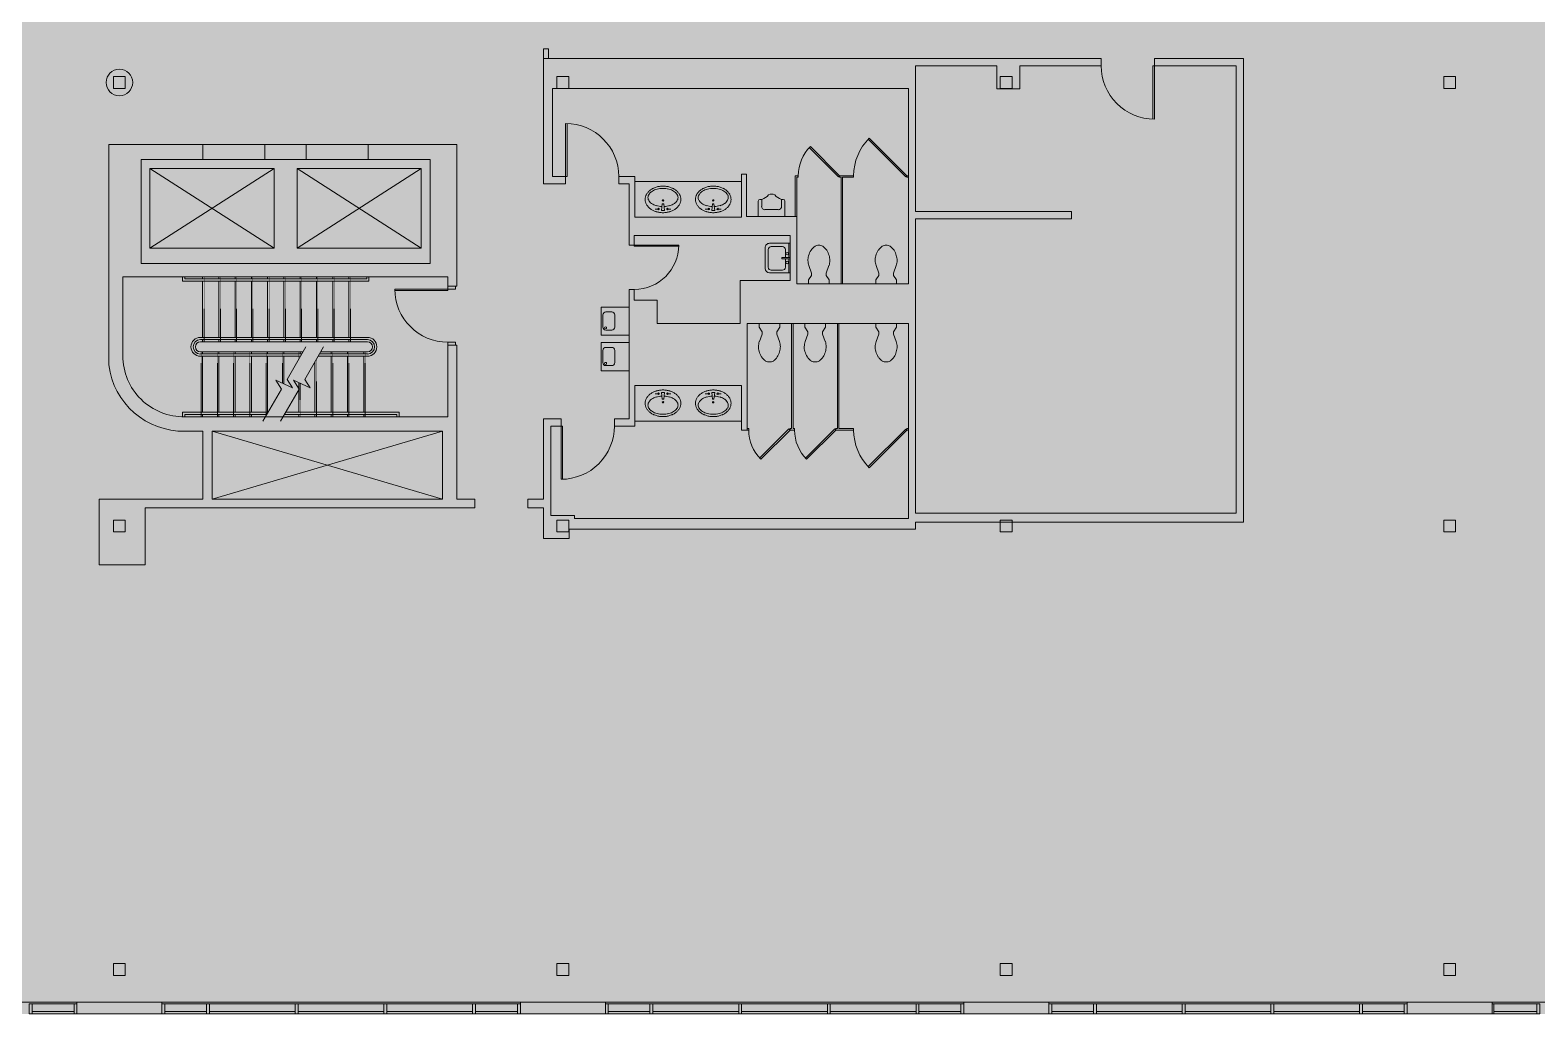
# Model space of a CAD drawing. Header units: inches. Extents: x 81 to 3222, y -575 to 685.
# Drawn here: x 898 to 1918, y -575 to 90 of the extents above; entities that cross this region are included whole.
import ezdxf

# ---------------------------------------------------------------- set-up
doc = ezdxf.new("R2010")
doc.units = ezdxf.units.IN
doc.header["$MEASUREMENT"] = 0
doc.linetypes.add('IMPORT-HIDDEN2', pattern=[0.1875, 0.125, -0.0625])
for name, color, linetype, lineweight in [('8603 Westwood - 2nd Floor - suite 200 230_dwg _5_', 8, 'Continuous', 9), ('A-COLS-EXST', 7, 'Continuous', 9), ('A-DETL-GENF', 92, 'Continuous', 9), ('A-DOOR-EXST', 7, 'Continuous', 9), ('A-EQPM-EXST', 7, 'Continuous', 9), ('A-FLOR-PFIX-EXST', 7, 'Continuous', 9), ('A-FLOR-RISR-EXST', 7, 'IMPORT-HIDDEN2', 9), ('A-FLOR-STRS-EXST', 7, 'Continuous', 9), ('A-FLOR-WDWK-EXST', 7, 'Continuous', 9), ('A-GLAZ-EXST', 7, 'Continuous', 9), ('A-GLAZ-SILL-EXST', 7, 'Continuous', 9), ('A-WALL-DMIS-EXST', 7, 'Continuous', 9), ('A-WALL-FULL-EXST', 7, 'Continuous', 9)]:
    doc.layers.add(name, color=color, linetype=linetype, lineweight=lineweight)

# ---------------------------------------------------------------- blocks, each defined once
blk = doc.blocks.new('8603 Westwood - 2nd Floor - suite 200 230_dwg_SM55-2584437-Reflected Ceiling Demolition Plan')
at = {"layer": 'A-DOOR-EXST', "flags": 128}
blk.add_lwpolyline([(1, 36), (1, 0), (0, 0), (0, 36)], dxfattribs=at)
at = {"layer": 'A-DOOR-EXST'}
blk.add_arc((0, 0), 36, 360, 90, dxfattribs=at)
blk = doc.blocks.new('8603 Westwood - 2nd Floor - suite 200 230_dwg_SM181-2584439-Reflected Ceiling Demolition Plan')
at = {"layer": 'A-FLOR-PFIX-EXST'}
for p, q in [((-3, 2.5), (-5.4, 2.5)), ((3, 2.5), (5.4, 2.5))]:
    blk.add_line(p, q, dxfattribs=at)
at = {"layer": 'A-FLOR-PFIX-EXST', "flags": 128}
blk.add_lwpolyline([(1, 1.6), (-1, 1.6), (-0.5, 6.1), (0.5, 6.1)], close=True, dxfattribs=at)
at = {"layer": 'A-FLOR-PFIX-EXST'}
for centre, radius, start, end in [((-5.2, 9), 6.86, 165.0917, 179.9455), ((-4.6, 8.8), 7.45, 150.9498, 165.0072), ((-3.6, 8.3), 8.59, 138.1298, 150.9166), ((-6.4, 10.3), 3.76, 172.0131, 190.6375), ((-6.1, 10.2), 4.08, 154.0944, 171.738), ((-2.4, 7.2), 10.2, 126.7074, 138.1395), ((-5.1, 9.7), 5.16, 138.8843, 153.9905), ((-3.8, 8.6), 6.96, 126.56, 138.924), ((-1.3, 5.8), 12, 116.4862, 126.7391), ((-2.3, 6.6), 9.35, 116.4891, 126.6435), ((-0.6, 4.2), 13.7, 107.1655, 116.5246), ((-1.1, 4.3), 12, 107.9647, 116.567), ((-0.4, 2), 14.4, 100.4162, 108.0269), ((-0.1, 2.9), 15.1, 98.4307, 107.2036), ((-0.1, 0.3), 16.1, 93.4016, 100.4662), ((0, 2.1), 15.9, 89.9822, 98.4672), ((0, -0.3), 16.7, 86.5546, 93.4454), ((0, 2.1), 15.9, 81.5328, 90.0178), ((0, 0.3), 16.1, 79.5338, 86.5984), ((0.1, 2.9), 15.1, 72.7964, 81.5693), ((0.4, 2), 14.4, 71.9731, 79.5838), ((0.5, 4.2), 13.7, 63.4754, 72.8345), ((1.1, 4.3), 12, 63.433, 72.0353), ((2.3, 6.6), 9.35, 53.3565, 63.5109), ((1.3, 5.8), 12, 53.2609, 63.5138), ((3.7, 8.6), 6.96, 41.076, 53.44), ((2.4, 7.2), 10.2, 41.8605, 53.2926), ((5.1, 9.7), 5.16, 26.0095, 41.1157), ((6.1, 10.2), 4.08, 8.262, 25.9056), ((3.6, 8.3), 8.59, 29.0834, 41.8702), ((6.4, 10.3), 3.76, 349.3625, 7.9869), ((4.6, 8.8), 7.45, 14.9928, 29.0502), ((5.2, 9), 6.86, 0.0545, 14.9083), ((-5.2, 9), 6.86, 180.0545, 194.9083), ((-4.6, 9.2), 7.45, 194.9928, 209.0502), ((-3.6, 9.7), 8.59, 209.0834, 221.8702), ((-6, 10.4), 4.19, 190.8954, 208.2417), ((-2.4, 10.8), 10.2, 221.8605, 233.2926), ((-4.9, 11), 5.37, 208.3195, 223.0241), ((-3.6, 12.2), 7.27, 222.9729, 234.9845), ((-1.3, 12.2), 12, 233.2609, 243.5138), ((-2.1, 14.2), 9.72, 234.9, 244.7961), ((-0.6, 13.8), 13.7, 243.4754, 252.8345), ((-1, 16.6), 12.4, 244.7204, 253.1513), ((-0.3, 18.9), 14.7, 253.0912, 260.5997), ((-0.1, 15.1), 15.1, 252.7964, 261.5693), ((-3, 2.5), 0.5, 360, 180), ((-3, 2.5), 0.5, 180, 0), ((0, 20.4), 16.3, 260.551, 267.5695), ((0, 15.9), 15.9, 261.5328, 270.0178), ((0, 8.3), 0.487, 360, 180), ((0, 8.3), 0.487, 180, 360), ((0, 15.9), 15.9, 269.9822, 278.4672), ((0, 20.4), 16.3, 272.4305, 279.449), ((0.1, 15.1), 15.1, 278.4307, 287.2036), ((3, 2.5), 0.5, 360, 180), ((3, 2.5), 0.5, 180, 360), ((0.3, 18.9), 14.7, 279.4003, 286.9088), ((1, 16.6), 12.4, 286.8487, 295.2796), ((0.5, 13.8), 13.7, 287.1655, 296.5246), ((2.1, 14.2), 9.72, 295.2039, 305.1), ((1.3, 12.2), 12, 296.4862, 306.7391), ((3.5, 12.2), 7.27, 305.0155, 317.0271), ((2.4, 10.8), 10.2, 306.7074, 318.1395), ((4.9, 11), 5.37, 316.9759, 331.6805), ((6, 10.4), 4.19, 331.7583, 349.1046), ((3.6, 9.7), 8.59, 318.1298, 330.9166), ((4.6, 9.2), 7.45, 330.9498, 345.0072), ((5.2, 9), 6.86, 345.0917, 359.9455)]:
    blk.add_arc(centre, radius, start, end, dxfattribs=at)
blk = doc.blocks.new('8603 Westwood - 2nd Floor - suite 200 230_dwg_SM181-2584440-Reflected Ceiling Demolition Plan')
at = {"layer": 'A-FLOR-PFIX-EXST'}
for p, q in [((-3, 2.5), (-5.4, 2.5)), ((3, 2.5), (5.4, 2.5))]:
    blk.add_line(p, q, dxfattribs=at)
at = {"layer": 'A-FLOR-PFIX-EXST', "flags": 128}
blk.add_lwpolyline([(1, 1.6), (-1, 1.6), (-0.5, 6.1), (0.5, 6.1)], close=True, dxfattribs=at)
at = {"layer": 'A-FLOR-PFIX-EXST'}
for centre, radius, start, end in [((-5.2, 9), 6.86, 165.0917, 179.9455), ((-4.6, 8.8), 7.45, 150.9498, 165.0072), ((-3.6, 8.3), 8.59, 138.1298, 150.9166), ((-6.4, 10.3), 3.76, 172.0131, 190.6375), ((-6.1, 10.2), 4.08, 154.0944, 171.738), ((-2.4, 7.2), 10.2, 126.7074, 138.1395), ((-5.1, 9.7), 5.16, 138.8843, 153.9905), ((-3.8, 8.6), 6.96, 126.56, 138.924), ((-1.3, 5.8), 12, 116.4862, 126.7391), ((-2.3, 6.6), 9.35, 116.4891, 126.6435), ((-0.6, 4.2), 13.7, 107.1655, 116.5246), ((-1.1, 4.3), 12, 107.9647, 116.567), ((-0.4, 2), 14.4, 100.4162, 108.0269), ((-0.1, 2.9), 15.1, 98.4307, 107.2036), ((-0.1, 0.3), 16.1, 93.4016, 100.4662), ((0, 2.1), 15.9, 89.9822, 98.4672), ((0, -0.3), 16.7, 86.5546, 93.4454), ((0, 2.1), 15.9, 81.5328, 90.0178), ((0, 0.3), 16.1, 79.5338, 86.5984), ((0.1, 2.9), 15.1, 72.7964, 81.5693), ((0.4, 2), 14.4, 71.9731, 79.5838), ((0.5, 4.2), 13.7, 63.4754, 72.8345), ((1.1, 4.3), 12, 63.433, 72.0353), ((2.3, 6.6), 9.35, 53.3565, 63.5109), ((1.3, 5.8), 12, 53.2609, 63.5138), ((3.7, 8.6), 6.96, 41.076, 53.44), ((2.4, 7.2), 10.2, 41.8605, 53.2926), ((5.1, 9.7), 5.16, 26.0095, 41.1157), ((6.1, 10.2), 4.08, 8.262, 25.9056), ((3.6, 8.3), 8.59, 29.0834, 41.8702), ((6.4, 10.3), 3.76, 349.3625, 7.9869), ((4.6, 8.8), 7.45, 14.9928, 29.0502), ((5.2, 9), 6.86, 0.0545, 14.9083), ((-5.2, 9), 6.86, 180.0545, 194.9083), ((-4.6, 9.2), 7.45, 194.9928, 209.0502), ((-3.6, 9.7), 8.59, 209.0834, 221.8702), ((-6, 10.4), 4.19, 190.8954, 208.2417), ((-2.4, 10.8), 10.2, 221.8605, 233.2926), ((-4.9, 11), 5.37, 208.3195, 223.0241), ((-3.6, 12.2), 7.27, 222.9729, 234.9845), ((-1.3, 12.2), 12, 233.2609, 243.5138), ((-2.1, 14.2), 9.72, 234.9, 244.7961), ((-0.6, 13.8), 13.7, 243.4754, 252.8345), ((-1, 16.6), 12.4, 244.7204, 253.1513), ((-0.3, 18.9), 14.7, 253.0912, 260.5997), ((-0.1, 15.1), 15.1, 252.7964, 261.5693), ((-3, 2.5), 0.5, 360, 180), ((-3, 2.5), 0.5, 180, 0), ((0, 20.4), 16.3, 260.551, 267.5695), ((0, 15.9), 15.9, 261.5328, 270.0178), ((0, 8.3), 0.487, 360, 180), ((0, 8.3), 0.487, 180, 360), ((0, 15.9), 15.9, 269.9822, 278.4672), ((0, 20.4), 16.3, 272.4305, 279.449), ((0.1, 15.1), 15.1, 278.4307, 287.2036), ((3, 2.5), 0.5, 360, 180), ((3, 2.5), 0.5, 180, 360), ((0.3, 18.9), 14.7, 279.4003, 286.9088), ((1, 16.6), 12.4, 286.8487, 295.2796), ((0.5, 13.8), 13.7, 287.1655, 296.5246), ((2.1, 14.2), 9.72, 295.2039, 305.1), ((1.3, 12.2), 12, 296.4862, 306.7391), ((3.5, 12.2), 7.27, 305.0155, 317.0271), ((2.4, 10.8), 10.2, 306.7074, 318.1395), ((4.9, 11), 5.37, 316.9759, 331.6805), ((6, 10.4), 4.19, 331.7583, 349.1046), ((3.6, 9.7), 8.59, 318.1298, 330.9166), ((4.6, 9.2), 7.45, 330.9498, 345.0072), ((5.2, 9), 6.86, 345.0917, 359.9455)]:
    blk.add_arc(centre, radius, start, end, dxfattribs=at)
blk = doc.blocks.new('8603 Westwood - 2nd Floor - suite 200 230_dwg_SM330-2584441-Reflected Ceiling Demolition Plan')
at = {"layer": 'A-FLOR-PFIX-EXST', "flags": 128}
blk.add_lwpolyline([(20.6, 19), (0.8, -0.8), (0, 0), (19.8, 19.8)], dxfattribs=at)
at = {"layer": 'A-FLOR-PFIX-EXST'}
blk.add_arc((0, 0), 28, 360, 45, dxfattribs=at)
blk = doc.blocks.new('8603 Westwood - 2nd Floor - suite 200 230_dwg_TOILET3-2584442-Reflected Ceiling Demolition Plan')
at = {"layer": 'A-FLOR-PFIX-EXST', "flags": 128}
blk.add_lwpolyline([(12.3, -6.8), (7.2, -5), (5.6, -5), (2.5, -7), (0, -7), (0, 7), (2.5, 7), (5.6, 5), (7.2, 5), (12.3, 6.8)], dxfattribs=at)
at = {"layer": 'A-FLOR-PFIX-EXST'}
for centre, radius, start, end in [((15.7, -3.1), 10.5, 90, 108.8354), ((16.2, -0.6), 8.05, 71.1646, 93.7754), ((15.2, -6.5), 14, 57.6462, 74.7553), ((16.2, -4), 11.3, 36.0611, 55.3641), ((20.1, 0), 5.93, 360, 26.7012), ((20.1, 0), 5.93, 333.2988, 0), ((15.7, 3.1), 10.5, 251.1646, 270), ((15.7, 3.1), 10.5, 270, 288.8354), ((15.7, 5.9), 13.2, 284.9626, 301.7838), ((16.2, 4), 11.3, 304.6359, 323.9389)]:
    blk.add_arc(centre, radius, start, end, dxfattribs=at)
blk = doc.blocks.new('8603 Westwood - 2nd Floor - suite 200 230_dwg_SM76-2584443-Reflected Ceiling Demolition Plan')
blk.add_blockref('8603 Westwood - 2nd Floor - suite 200 230_dwg_TOILET3-2584442-Reflected Ceiling Demolition Plan', (0, 0))
blk = doc.blocks.new('8603 Westwood - 2nd Floor - suite 200 230_dwg_SM57-2584444-Reflected Ceiling Demolition Plan')
at = {"layer": 'A-FLOR-PFIX-EXST', "flags": 128}
blk.add_lwpolyline([(26.2, 24.7), (0.7, -0.7), (0, 0), (25.5, 25.5)], dxfattribs=at)
at = {"layer": 'A-FLOR-PFIX-EXST'}
blk.add_arc((0, 0), 36, 360, 45, dxfattribs=at)
blk = doc.blocks.new('8603 Westwood - 2nd Floor - suite 200 230_dwg_SM330-2584445-Reflected Ceiling Demolition Plan')
at = {"layer": 'A-FLOR-PFIX-EXST', "flags": 128}
blk.add_lwpolyline([(20.6, 19), (0.8, -0.8), (0, 0), (19.8, 19.8)], dxfattribs=at)
at = {"layer": 'A-FLOR-PFIX-EXST'}
blk.add_arc((0, 0), 28, 360, 45, dxfattribs=at)
blk = doc.blocks.new('8603 Westwood - 2nd Floor - suite 200 230_dwg_SM76-2584446-Reflected Ceiling Demolition Plan')
blk.add_blockref('8603 Westwood - 2nd Floor - suite 200 230_dwg_TOILET3-2584442-Reflected Ceiling Demolition Plan', (0, 0))
blk = doc.blocks.new('8603 Westwood - 2nd Floor - suite 200 230_dwg_SM79-2584447-Reflected Ceiling Demolition Plan')
at = {"layer": 'A-FLOR-PFIX-EXST'}
blk.add_line((-4.5, 4.6), (4.5, 4.6), dxfattribs=at)
at = {"layer": 'A-FLOR-PFIX-EXST', "flags": 128}
for points in [[(9, 10.4), (9, 0), (-9, 0), (-9, 10.4)], [(-7.9, 11.5), (-6.7, 11.5), (-6.7, 6.8)], [(7.9, 11.5), (6.7, 11.5), (6.7, 6.8)]]:
    blk.add_lwpolyline(points, dxfattribs=at)
at = {"layer": 'A-FLOR-PFIX-EXST'}
for centre, radius, start, end in [((-7.9, 10.4), 1.12, 90, 180), ((-9, 20), 8.77, 285.1754, 322.1261), ((0, 10.6), 4.5, 61.833, 118.167), ((9, 20), 8.77, 217.8739, 254.8246), ((7.9, 10.4), 1.13, 360, 90), ((-4.5, 6.8), 2.25, 180, 270), ((4.5, 6.8), 2.25, 270, 0)]:
    blk.add_arc(centre, radius, start, end, dxfattribs=at)
blk = doc.blocks.new('8603 Westwood - 2nd Floor - suite 200 230_dwg_SM342-2584448-Reflected Ceiling Demolition Plan')
at = {"layer": 'A-FLOR-PFIX-EXST'}
for p, q in [((3.5, -7.2), (3.5, -3.2)), ((5.5, -1.2), (13.8, -1.2)), ((5.5, -9.2), (13.8, -9.2)), ((15.8, -7.2), (15.8, -3.2))]:
    blk.add_line(p, q, dxfattribs=at)
at = {"layer": 'A-FLOR-PFIX-EXST', "flags": 128}
blk.add_lwpolyline([(0, 0), (19.1, 0), (19.1, -19), (0, -19)], close=True, dxfattribs=at)
at = {"layer": 'A-FLOR-PFIX-EXST'}
blk.add_circle((5, -3.1), 0.675, dxfattribs=at)
for centre, start, end in [((5.5, -3.2), 90, 180), ((5.5, -7.2), 180, 270), ((13.8, -3.2), 360, 90), ((13.8, -7.2), 270, 0)]:
    blk.add_arc(centre, 2, start, end, dxfattribs=at)
blk = doc.blocks.new('8603 Westwood - 2nd Floor - suite 200 230_dwg_SM55-2584449-Reflected Ceiling Demolition Plan')
at = {"layer": 'A-DOOR-EXST', "flags": 128}
blk.add_lwpolyline([(1, 36), (1, 0), (0, 0), (0, 36)], dxfattribs=at)
at = {"layer": 'A-DOOR-EXST'}
blk.add_arc((0, 0), 36, 360, 90, dxfattribs=at)
blk = doc.blocks.new('8603 Westwood - 2nd Floor - suite 200 230_dwg_SM73-2584450-Reflected Ceiling Demolition Plan')
at = {"layer": 'A-FLOR-PFIX-EXST'}
for p, q in [((-8.2, 12.9), (-8.2, 5.3)), ((-7, 17), (7, 17)), ((5.8, 14.9), (-6.2, 14.9)), ((7.8, 5.3), (7.8, 12.9)), ((-0.5, 1), (-10, 1)), ((-6.2, 3.3), (-0.5, 3.3)), ((0.5, 3.3), (5.8, 3.3)), ((10, 1), (0.5, 1))]:
    blk.add_line(p, q, dxfattribs=at)
at = {"layer": 'A-FLOR-PFIX-EXST', "flags": 128}
for points in [[(10, 14), (10, 0), (-10, 0), (-10, 14)], [(0.5, 0), (0.5, 5.7), (-0.5, 5.7), (-0.5, 0)]]:
    blk.add_lwpolyline(points, dxfattribs=at)
at = {"layer": 'A-FLOR-PFIX-EXST'}
for centre in [(-3, 2.1), (3, 2.1)]:
    blk.add_circle(centre, 0.877, dxfattribs=at)
for centre, radius, start, end in [((-7, 14), 3, 90, 180), ((-6.2, 12.9), 2, 90, 180), ((5.8, 12.9), 2, 360, 90), ((7, 14), 3, 360, 90), ((-6.2, 5.3), 2, 180, 270), ((5.8, 5.3), 2, 270, 0)]:
    blk.add_arc(centre, radius, start, end, dxfattribs=at)
blk = doc.blocks.new('8603 Westwood - 2nd Floor - suite 200 230_dwg_SM57-2584453-Reflected Ceiling Demolition Plan')
at = {"layer": 'A-FLOR-PFIX-EXST', "flags": 128}
blk.add_lwpolyline([(26.2, 24.7), (0.7, -0.7), (0, 0), (25.5, 25.5)], dxfattribs=at)
at = {"layer": 'A-FLOR-PFIX-EXST'}
blk.add_arc((0, 0), 36, 360, 45, dxfattribs=at)
blk = doc.blocks.new('8603 Westwood - 2nd Floor - suite 200 230_dwg _5_-2584435-Reflected Ceiling Demolition Plan')
at = {"layer": 'A-COLS-EXST', "flags": 128}
for points in [[(225.6, 634), (217.6, 634), (217.6, 626), (225.6, 626)], [(525.6, 634), (517.6, 634), (517.6, 626), (525.6, 626)], [(825.6, 634), (817.6, 634), (817.6, 626), (825.6, 626)], [(1125.6, 634), (1117.6, 634), (1117.6, 626), (1125.6, 626)], [(225.6, 334), (217.6, 334), (217.6, 326), (225.6, 326)], [(525.6, 334), (517.6, 334), (517.6, 326), (525.6, 326)], [(825.6, 334), (817.6, 334), (817.6, 326), (825.6, 326)], [(1125.6, 334), (1117.6, 334), (1117.6, 326), (1125.6, 326)], [(225.6, 34), (217.6, 34), (217.6, 26), (225.6, 26)], [(525.6, 34), (517.6, 34), (517.6, 26), (525.6, 26)], [(825.6, 34), (817.6, 34), (817.6, 26), (825.6, 26)], [(1125.6, 34), (1117.6, 34), (1117.6, 26), (1125.6, 26)]]:
    blk.add_lwpolyline(points, close=True, dxfattribs=at)
at = {"layer": 'A-DOOR-EXST', "flags": 128}
for points in [[(278, 588), (320, 588), (320, 577.9), (278, 577.9)], [(390, 588), (348, 588), (348, 577.9), (390, 577.9)]]:
    blk.add_lwpolyline(points, close=True, dxfattribs=at)
for points in [[(448.9, 492.3), (448.9, 490.3), (443.9, 490.3), (443.9, 492.3)], [(448.9, 452.3), (448.9, 454.3), (443.9, 454.3), (443.9, 452.3)]]:
    blk.add_lwpolyline(points, dxfattribs=at)
at = {"layer": 'A-EQPM-EXST'}
for p, q in [((242.3, 571.9), (326.3, 517.9)), ((326.3, 571.9), (242.3, 517.9)), ((341.8, 571.9), (425.8, 517.9)), ((425.8, 571.9), (341.8, 517.9)), ((284.3, 394.1), (440.3, 348.2)), ((440.3, 394.1), (284.3, 348.2))]:
    blk.add_line(p, q, dxfattribs=at)
at = {"layer": 'A-EQPM-EXST', "flags": 128}
for points in [[(326.3, 571.9), (242.3, 571.9), (242.3, 517.9), (326.3, 517.9)], [(341.8, 571.9), (425.8, 571.9), (425.8, 517.9), (341.8, 517.9)]]:
    blk.add_lwpolyline(points, close=True, dxfattribs=at)
at = {"layer": 'A-FLOR-PFIX-EXST', "flags": 128}
for points in [[(678.9, 539.4), (678.9, 566.9), (680.9, 566.9), (680.9, 565.9), (679.9, 565.9), (679.9, 539.4)], [(710.9, 493.9), (710.9, 565.9), (718.4, 565.9), (718.4, 566.9), (708.9, 566.9), (708.9, 565.9), (709.9, 565.9), (709.9, 493.9)], [(755.4, 565.9), (754.4, 565.9), (754.4, 566.9), (755.4, 566.9)], [(677.4, 467), (677.4, 395.9), (678.4, 395.9), (678.4, 394.9), (675.4, 394.9), (675.4, 395.9), (676.4, 395.9), (676.4, 467)], [(707.4, 467), (707.4, 395.9), (706.4, 395.9), (706.4, 394.9), (718.4, 394.9), (718.4, 395.9), (708.4, 395.9), (708.4, 467)], [(646.4, 394.9), (647.4, 394.9), (647.4, 395.9), (646.4, 395.9)], [(755.4, 394.9), (754.4, 394.9), (754.4, 395.9), (755.4, 395.9)]]:
    blk.add_lwpolyline(points, dxfattribs=at)
at = {"layer": 'A-FLOR-RISR-EXST'}
for p, q in [((278.9, 454.6), (278.9, 498.6)), ((289.9, 454.6), (289.9, 498.6)), ((300.9, 454.6), (300.9, 498.6)), ((311.9, 454.6), (311.9, 498.6)), ((322.9, 454.6), (322.9, 498.6)), ((333.9, 454.6), (333.9, 498.6)), ((344.9, 454.6), (344.9, 498.6)), ((355.9, 454.6), (355.9, 498.6)), ((366.9, 454.6), (366.9, 498.6)), ((377.9, 454.6), (377.9, 498.6)), ((276.9, 447.9), (276.9, 403.9)), ((287.9, 447.9), (287.9, 403.9)), ((298.9, 447.9), (298.9, 403.9)), ((309.9, 447.9), (309.9, 403.9)), ((320.9, 447.9), (320.9, 404.6)), ((331.9, 447.9), (331.9, 426.6)), ((342.9, 447.9), (342.9, 442.7)), ((354.9, 442.7), (354.9, 403.9)), ((365.9, 447.9), (365.9, 403.9)), ((376.9, 447.9), (376.9, 403.9)), ((387.9, 447.9), (387.9, 403.9)), ((343.9, 426.6), (343.9, 403.9))]:
    blk.add_line(p, q, dxfattribs=at)
at = {"layer": 'A-FLOR-STRS-EXST'}
for p, q in [((277.9, 497.1), (277.9, 498.6)), ((277.9, 457.6), (277.9, 495.6)), ((288.9, 497.1), (288.9, 498.6)), ((288.9, 457.6), (288.9, 495.6)), ((299.9, 497.1), (299.9, 498.6)), ((299.9, 457.6), (299.9, 495.6)), ((310.9, 497.1), (310.9, 498.6)), ((310.9, 457.6), (310.9, 495.6)), ((321.9, 497.1), (321.9, 498.6)), ((321.9, 457.6), (321.9, 495.6)), ((332.9, 497.1), (332.9, 498.6)), ((332.9, 457.6), (332.9, 495.6)), ((343.9, 497.1), (343.9, 498.6)), ((343.9, 457.6), (343.9, 495.6)), ((354.9, 497.1), (354.9, 498.6)), ((354.9, 457.6), (354.9, 495.6)), ((365.9, 497.1), (365.9, 498.6)), ((365.9, 457.6), (365.9, 495.6)), ((376.9, 497.1), (376.9, 498.6)), ((376.9, 457.6), (376.9, 495.6)), ((389.4, 457.6), (276.4, 457.6)), ((389.4, 456.1), (276.4, 456.1)), ((276.4, 454.6), (389.4, 454.6)), ((277.9, 454.6), (277.9, 456.1)), ((288.9, 454.6), (288.9, 456.1)), ((299.9, 454.6), (299.9, 456.1)), ((310.9, 454.6), (310.9, 456.1)), ((321.9, 454.6), (321.9, 456.1)), ((332.9, 454.6), (332.9, 456.1)), ((343.9, 454.6), (343.9, 456.1)), ((354.9, 454.6), (354.9, 456.1)), ((365.9, 454.6), (365.9, 456.1)), ((376.9, 454.6), (376.9, 456.1)), ((345.9, 447.9), (276.4, 447.9)), ((276.4, 446.4), (345, 446.4)), ((276.4, 444.9), (344.1, 444.9)), ((277.9, 447.9), (277.9, 446.4)), ((277.9, 444.9), (277.9, 406.9)), ((288.9, 447.9), (288.9, 446.4)), ((288.9, 444.9), (288.9, 406.9)), ((299.9, 447.9), (299.9, 446.4)), ((299.9, 444.9), (299.9, 406.9)), ((310.9, 447.9), (310.9, 446.4)), ((310.9, 444.9), (310.9, 406.9)), ((321.9, 447.9), (321.9, 446.4)), ((321.9, 444.9), (321.9, 406.9)), ((332.9, 447.9), (332.9, 446.4)), ((332.9, 444.9), (332.9, 426.2)), ((343.9, 447.9), (343.9, 446.4)), ((353.9, 441), (353.9, 406.9)), ((389.4, 444.9), (356.1, 444.9)), ((389.4, 446.4), (357, 446.4)), ((357.9, 447.9), (389.4, 447.9)), ((364.9, 447.9), (364.9, 446.4)), ((364.9, 444.9), (364.9, 406.9)), ((375.9, 447.9), (375.9, 446.4)), ((375.9, 444.9), (375.9, 406.9)), ((386.9, 447.9), (386.9, 446.4)), ((386.9, 444.9), (386.9, 406.9)), ((342.9, 427.1), (342.9, 423.3)), ((342.9, 421.9), (342.9, 406.9)), ((277.9, 405.4), (277.9, 403.9)), ((288.9, 405.4), (288.9, 403.9)), ((299.9, 405.4), (299.9, 403.9)), ((310.9, 405.4), (310.9, 403.9)), ((342.9, 405.4), (342.9, 403.9)), ((353.9, 405.4), (353.9, 403.9)), ((364.9, 405.4), (364.9, 403.9)), ((375.9, 405.4), (375.9, 403.9)), ((386.9, 405.4), (386.9, 403.9))]:
    blk.add_line(p, q, dxfattribs=at)
at = {"layer": 'A-FLOR-STRS-EXST', "flags": 128}
for points in [[(390.4, 498.6), (390.4, 495.6), (264.4, 495.6), (264.4, 498.6)], [(388.9, 498.6), (388.9, 497.1), (265.9, 497.1), (265.9, 498.6)], [(318.7, 400.9), (331.3, 422.6), (327.4, 428.7), (338.7, 423.5), (335.1, 429.2), (347.8, 451.2)], [(330.7, 400.9), (343.3, 422.6), (339.4, 428.7), (350.7, 423.5), (347.1, 429.2), (359.8, 451.2)], [(322.2, 406.9), (264.4, 406.9), (264.4, 404.1)], [(321.3, 405.4), (265.9, 405.4), (265.9, 404)], [(333.3, 405.4), (409.4, 405.4), (409.4, 403.9)], [(334.2, 406.9), (410.9, 406.9), (410.9, 403.9)]]:
    blk.add_lwpolyline(points, dxfattribs=at)
at = {"layer": 'A-FLOR-STRS-EXST'}
for centre, radius, start, end in [((276.4, 451.2), 6.38, 90, 270), ((276.4, 451.2), 4.88, 90, 270), ((276.4, 451.2), 3.38, 90, 270), ((389.4, 451.2), 6.38, 270, 90), ((389.4, 451.2), 4.88, 270, 90), ((389.4, 451.2), 3.38, 270, 90)]:
    blk.add_arc(centre, radius, start, end, dxfattribs=at)
at = {"layer": 'A-FLOR-WDWK-EXST'}
for p, q in [((642.4, 562.9), (570.4, 562.9)), ((642.4, 401), (570.4, 401))]:
    blk.add_line(p, q, dxfattribs=at)
at = {"layer": 'A-GLAZ-EXST'}
for p, q in [((190.9, 1.7), (162.6, 1.7)), ((252.4, 1.7), (280.6, 1.7)), ((282.6, 1.7), (340.6, 1.7)), ((342.6, 1.7), (400.6, 1.7)), ((460.6, 1.7), (402.6, 1.7)), ((490.9, 1.7), (462.6, 1.7)), ((552.4, 1.7), (580.6, 1.7)), ((582.6, 1.7), (640.6, 1.7)), ((700.6, 1.7), (642.6, 1.7)), ((760.6, 1.7), (702.6, 1.7)), ((790.9, 1.7), (762.6, 1.7)), ((852.4, 1.7), (880.6, 1.7)), ((882.6, 1.7), (940.6, 1.7)), ((942.6, 1.7), (1000.6, 1.7)), ((1060.6, 1.7), (1002.6, 1.7)), ((1090.9, 1.7), (1062.6, 1.7)), ((1180.6, 1.7), (1151.6, 1.7))]:
    blk.add_line(p, q, dxfattribs=at)
at = {"layer": 'A-GLAZ-EXST', "flags": 128}
for points in [[(160.6, 6.7), (160.6, 0), (162.6, 0), (162.6, 6.7)], [(192.9, 6.7), (192.9, 0), (190.9, 0), (190.9, 6.7)], [(252.4, 6.7), (252.4, 0), (250.4, 0), (250.4, 6.7)], [(282.6, 6.7), (282.6, 0), (280.6, 0), (280.6, 6.7)], [(342.6, 6.7), (342.6, 0), (340.6, 0), (340.6, 6.7)], [(402.6, 6.7), (402.6, 0), (400.6, 0), (400.6, 6.7)], [(462.6, 6.7), (462.6, 0), (460.6, 0), (460.6, 6.7)], [(492.9, 6.7), (492.9, 0), (490.9, 0), (490.9, 6.7)], [(550.4, 6.7), (550.4, 0), (552.4, 0), (552.4, 6.7)], [(580.6, 6.7), (580.6, 0), (582.6, 0), (582.6, 6.7)], [(640.6, 6.7), (640.6, 0), (642.6, 0), (642.6, 6.7)], [(700.6, 6.7), (700.6, 0), (702.6, 0), (702.6, 6.7)], [(760.6, 6.7), (760.6, 0), (762.6, 0), (762.6, 6.7)], [(790.9, 6.7), (790.9, 0), (792.9, 0), (792.9, 6.7)], [(852.4, 6.7), (852.4, 0), (850.4, 0), (850.4, 6.7)], [(882.6, 6.7), (882.6, 0), (880.6, 0), (880.6, 6.7)], [(942.6, 6.7), (942.6, 0), (940.6, 0), (940.6, 6.7)], [(1002.6, 6.7), (1002.6, 0), (1000.6, 0), (1000.6, 6.7)], [(1062.6, 6.7), (1062.6, 0), (1060.6, 0), (1060.6, 6.7)], [(1092.9, 6.7), (1092.9, 0), (1090.9, 0), (1090.9, 6.7)], [(1151.6, 6.7), (1151.6, 0), (1150.4, 0), (1150.4, 6.7)], [(1182.6, 6.7), (1182.6, 0), (1180.6, 0), (1180.6, 6.7)]]:
    blk.add_lwpolyline(points, close=True, dxfattribs=at)
at = {"layer": 'A-GLAZ-SILL-EXST'}
for p, q in [((162.6, 6.7), (190.9, 6.7)), ((162.6, 0), (190.9, 0)), ((250.4, 8), (492.9, 8)), ((280.6, 6.7), (252.4, 6.7)), ((280.6, 0), (252.4, 0)), ((340.6, 6.7), (282.6, 6.7)), ((340.6, 0), (282.6, 0)), ((400.6, 6.7), (342.6, 6.7)), ((400.6, 0), (342.6, 0)), ((402.6, 6.7), (460.6, 6.7)), ((402.6, 0), (460.6, 0)), ((462.6, 6.7), (490.9, 6.7)), ((462.6, 0), (490.9, 0)), ((792.9, 8), (550.4, 8)), ((580.6, 6.7), (552.4, 6.7)), ((580.6, 0), (552.4, 0)), ((640.6, 6.7), (582.6, 6.7)), ((640.6, 0), (582.6, 0)), ((642.6, 6.7), (700.6, 6.7)), ((642.6, 0), (700.6, 0)), ((702.6, 6.7), (760.6, 6.7)), ((702.6, 0), (760.6, 0)), ((762.6, 6.7), (790.9, 6.7)), ((762.6, 0), (790.9, 0)), ((850.4, 8), (1092.9, 8)), ((880.6, 6.7), (852.4, 6.7)), ((880.6, 0), (852.4, 0)), ((940.6, 6.7), (882.6, 6.7)), ((940.6, 0), (882.6, 0)), ((1000.6, 6.7), (942.6, 6.7)), ((1000.6, 0), (942.6, 0)), ((1002.6, 6.7), (1060.6, 6.7)), ((1002.6, 0), (1060.6, 0)), ((1062.6, 6.7), (1090.9, 6.7)), ((1062.6, 0), (1090.9, 0)), ((1150.4, 8), (1359.1, 8)), ((1151.6, 6.7), (1180.6, 6.7)), ((1151.6, 0), (1180.6, 0))]:
    blk.add_line(p, q, dxfattribs=at)
at = {"layer": 'A-GLAZ-SILL-EXST', "flags": 128}
blk.add_lwpolyline([(192.9, 8), (5.8, 8), (-94.2, 308)], dxfattribs=at)
at = {"layer": 'A-WALL-DMIS-EXST', "flags": 128}
blk.add_lwpolyline([(508.5, 646.2), (508.5, 652.8), (512, 652.8), (512, 646.2)], dxfattribs=at)
at = {"layer": 'A-WALL-FULL-EXST', "flags": 128}
for points in [[(513.6, 337), (529.6, 337), (529.6, 335), (755.4, 335), (755.4, 467), (646.4, 467), (646.4, 394.9), (642.4, 394.9), (642.4, 425), (570.4, 425), (570.4, 397.6), (556.5, 397.6), (556.5, 402.4), (566.5, 402.4), (566.5, 490), (570, 490), (570, 482.7), (585.5, 482.7), (585.5, 467), (641.5, 467), (641.5, 496), (675.5, 496), (675.5, 526.5), (570, 526.5), (570, 520), (566.5, 520), (566.5, 561.4), (559.5, 561.4), (559.5, 566.3), (570.4, 566.3), (570.4, 538.9), (642.4, 538.9), (642.4, 567.9), (645.9, 567.9), (645.9, 539.4), (679.9, 539.4), (679.9, 493.9), (755.4, 493.9), (755.4, 625.9), (514.6, 625.9), (514.6, 566.3), (523.5, 566.3), (523.5, 561.4), (508.5, 561.4), (508.5, 646.2), (885.9, 646.2), (885.9, 641.2), (830.8, 641.2), (830.8, 625.7), (815.3, 625.7), (815.3, 641.2), (760.3, 641.2), (760.3, 542.7), (865.8, 542.7), (865.8, 537.7), (760.3, 537.7), (760.3, 338.7)], [(760.3, 338.7), (977.3, 338.7), (977.3, 641.2), (921.9, 641.2), (921.9, 646.2), (982.1, 646.2), (982.1, 332.5)], [(431.8, 507.6), (236.3, 507.6), (236.3, 577.9), (278, 577.9), (278, 588), (214.5, 588), (214.5, 438.9)], [(223.9, 445.1), (223.9, 498.6), (443.9, 498.6), (443.9, 492.3), (450, 492.3), (450, 588), (390, 588), (390, 577.9), (431.8, 577.9), (431.8, 507.6)], [(266.1, 394.1), (278.1, 394.1), (278.1, 348.2), (208, 348.2), (208, 303.8), (239, 303.8), (239, 342.3), (462, 342.3), (462, 348.2), (450, 348.2), (450, 452.3), (443.9, 452.3), (443.9, 403.9), (265.9, 403.9)], [(513.6, 337.1), (513.6, 397.6), (520.5, 397.6), (520.5, 402.4), (508.5, 402.4), (508.5, 348.2), (498, 348.2), (498, 342.3), (508.5, 342.3), (508.5, 321.5), (526, 321.5), (526, 327.8), (760.3, 327.8), (760.3, 332.5), (982.1, 332.5)]]:
    blk.add_lwpolyline(points, dxfattribs=at)
for points in [[(348, 588), (348, 577.9), (320, 577.9), (320, 588)], [(284.3, 348.2), (284.3, 394.1), (440.3, 394.1), (440.3, 348.2)], [(250.4, 8), (250.4, 0), (192.9, 0), (192.9, 8)], [(492.9, 8), (492.9, 0), (550.4, 0), (550.4, 8)], [(792.9, 8), (850.4, 8), (850.4, 0), (792.9, 0)], [(1092.9, 8), (1092.9, 0), (1150.4, 0), (1150.4, 8)]]:
    blk.add_lwpolyline(points, close=True, dxfattribs=at)
at = {"layer": 'A-WALL-FULL-EXST'}
blk.add_circle((221.6, 630), 9, dxfattribs=at)
for radius, start in [(51, 186.9524), (41.2, 180)]:
    blk.add_arc((265.1, 445.1), radius, start, 271.0418, dxfattribs=at)
for name, p, rotation in [('8603 Westwood - 2nd Floor - suite 200 230_dwg_SM55-2584437-Reflected Ceiling Demolition Plan', (921.9, 641.2), 180), ('8603 Westwood - 2nd Floor - suite 200 230_dwg_SM73-2584450-Reflected Ceiling Demolition Plan', (675.5, 511.2), 90), ('8603 Westwood - 2nd Floor - suite 200 230_dwg_SM76-2584446-Reflected Ceiling Demolition Plan', (694.9, 493.9), 90), ('8603 Westwood - 2nd Floor - suite 200 230_dwg_SM76-2584446-Reflected Ceiling Demolition Plan', (740.4, 493.9), 90), ('8603 Westwood - 2nd Floor - suite 200 230_dwg_SM342-2584448-Reflected Ceiling Demolition Plan', (547.5, 459), 90), ('8603 Westwood - 2nd Floor - suite 200 230_dwg_SM342-2584448-Reflected Ceiling Demolition Plan', (547.5, 435), 90), ('8603 Westwood - 2nd Floor - suite 200 230_dwg_SM181-2584440-Reflected Ceiling Demolition Plan', (623.4, 422), 180), ('8603 Westwood - 2nd Floor - suite 200 230_dwg_SM330-2584441-Reflected Ceiling Demolition Plan', (675.4, 394.9), 180), ('8603 Westwood - 2nd Floor - suite 200 230_dwg_SM330-2584441-Reflected Ceiling Demolition Plan', (706.4, 394.9), 180), ('8603 Westwood - 2nd Floor - suite 200 230_dwg_SM57-2584453-Reflected Ceiling Demolition Plan', (754.4, 394.9), 180)]:
    blk.add_blockref(name, p, dxfattribs=dict(rotation=rotation))
for name, p in [('8603 Westwood - 2nd Floor - suite 200 230_dwg_SM55-2584437-Reflected Ceiling Demolition Plan', (523.5, 566.3)), ('8603 Westwood - 2nd Floor - suite 200 230_dwg_SM181-2584440-Reflected Ceiling Demolition Plan', (589.4, 541.9)), ('8603 Westwood - 2nd Floor - suite 200 230_dwg_SM79-2584447-Reflected Ceiling Demolition Plan', (662.9, 539.4))]:
    blk.add_blockref(name, p)
at = {"extrusion": (0, 0, -1), "zscale": -1}
for name, p in [('8603 Westwood - 2nd Floor - suite 200 230_dwg_SM57-2584444-Reflected Ceiling Demolition Plan', (-754.4, 566.9)), ('8603 Westwood - 2nd Floor - suite 200 230_dwg_SM330-2584445-Reflected Ceiling Demolition Plan', (-708.9, 566.9)), ('8603 Westwood - 2nd Floor - suite 200 230_dwg_SM181-2584439-Reflected Ceiling Demolition Plan', (-623.4, 541.9))]:
    blk.add_blockref(name, p, dxfattribs=at)
at = {"xscale": 0.8333333333332575, "yscale": 0.8333333333332575, "zscale": 0.8333333333332575, "rotation": 270}
blk.add_blockref('8603 Westwood - 2nd Floor - suite 200 230_dwg_SM55-2584437-Reflected Ceiling Demolition Plan', (570, 520), dxfattribs=at)
at = {"extrusion": (0, 0, -1), "zscale": -1}
for name, p, rotation in [('8603 Westwood - 2nd Floor - suite 200 230_dwg_SM55-2584449-Reflected Ceiling Demolition Plan', (-443.9, 490.3), 270), ('8603 Westwood - 2nd Floor - suite 200 230_dwg_SM76-2584443-Reflected Ceiling Demolition Plan', (-661.4, 467), 270), ('8603 Westwood - 2nd Floor - suite 200 230_dwg_SM76-2584443-Reflected Ceiling Demolition Plan', (-692.4, 467), 270), ('8603 Westwood - 2nd Floor - suite 200 230_dwg_SM76-2584443-Reflected Ceiling Demolition Plan', (-740.4, 467), 270), ('8603 Westwood - 2nd Floor - suite 200 230_dwg_SM181-2584439-Reflected Ceiling Demolition Plan', (-589.4, 422), 180), ('8603 Westwood - 2nd Floor - suite 200 230_dwg_SM55-2584449-Reflected Ceiling Demolition Plan', (-520.5, 397.6), 180)]:
    blk.add_blockref(name, p, dxfattribs=dict(at, rotation=rotation))

msp = doc.modelspace()

# ---------------------------------------------------------------- hatches: boundary and pattern name
at = {"layer": 'A-DETL-GENF'}
h = msp.add_hatch(color=9, dxfattribs=at)
h.paths.add_polyline_path([(1919, -575), (2600.6, -575), (2394.1, 47.3), (2399.5, 47.5), (2404.8, 48.2), (2410.1, 49.4), (2415.2, 51.1), (2420.2, 53.2), (2424.9, 55.8), (2429.4, 58.8), (2433.6, 62.1), (2437.5, 65.8), (2441.1, 69.9), (2444.3, 74.3), (2447, 78.9), (2449.4, 83.8), (2451.3, 88.8), (2452.7, 94), (2453.7, 99.3), (2454.2, 104.7), (2454.2, 110.1), (2453.7, 115.5), (2452.7, 120.8), (2451.3, 126), (2449.4, 131), (2447, 135.9), (2444.3, 140.5), (2441.1, 144.9), (2437.5, 149), (2433.6, 152.7), (2429.4, 156), (2424.6, 159.2), (2420.2, 161.6), (2415.2, 163.7), (2410.1, 165.4), (2404.8, 166.6), (2399.5, 167.3), (2394.1, 167.5), (2353.1, 167.5), (2363.1, 137.5), (2098.5, 137.5), (2098.5, 134), (1785.3, 134), (1785.3, 137.5), (1749.3, 137.5), (1749.3, 134), (1736.5, 134), (1736.5, 137.5), (1734.5, 137.5), (1734.5, 134), (1284.7, 134), (1284.7, 137.5), (818, 137.5), (818, 230.7), (597, 230.7), (552.5, 364.6), (549.9, 372.9), (547.9, 381.2), (546.3, 389.7), (545.2, 398.2), (544.6, 406.8), (544.5, 415.5), (544.9, 424), (545.8, 432.6), (547.2, 441.1), (549, 449.5), (551.4, 457.7), (554.3, 466.1), (557.6, 474.1), (561.3, 481.8), (565.4, 489.2), (569.9, 496.4), (574.9, 503.4), (580.2, 510.2), (586, 516.6), (592.1, 522.6), (598.5, 528.3), (605.3, 533.7), (612.4, 538.6), (620.2, 543.4), (627.2, 547.2), (635.4, 551), (643.4, 554.2), (651.5, 556.9), (659.5, 559), (667.9, 560.8), (676.4, 562.1), (685.2, 563), (693.6, 563.3), (721.2, 563.3), (680.6, 685), (317.3, 685), (505.1, 121.8), (652, 121.8), (652, 13), (541.3, 13), (536, 12.8), (530.6, 12.1), (525.4, 10.9), (520.3, 9.2), (515.3, 7.1), (510.6, 4.5), (506.1, 1.6), (501.9, -1.8), (498, -5.5), (494.4, -9.6), (491.3, -13.9), (488.5, -18.5), (486.2, -23.4), (484.3, -28.4), (482.8, -33.6), (481.9, -38.9), (481.4, -44.3), (481.4, -49.7), (481.9, -55), (482.8, -60.3), (484.3, -65.5), (486.2, -70.5), (488.5, -75.4), (491.3, -80), (494.4, -84.4), (498, -88.4), (501.9, -92.1), (506.1, -95.5), (510.6, -98.5), (515.3, -101), (520.3, -103.1), (525.4, -104.8), (530.6, -106), (536, -106.7), (541.3, -107), (655.5, -107), (655.5, -215), (617.3, -215), (737.3, -575), (1711.8, -575)], flags=0)
h.paths.add_polyline_path([(1248.4, 126.5), (1245.8, 126.5), (1245.8, 134), (1249.3, 134), (1249.3, 126.5)], flags=0)

# ---------------------------------------------------------------- block references
at = {"layer": '8603 Westwood - 2nd Floor - suite 200 230_dwg _5_', "color": 7}
msp.add_blockref('8603 Westwood - 2nd Floor - suite 200 230_dwg _5_-2584435-Reflected Ceiling Demolition Plan', (737.3, -575), dxfattribs=at)

doc.saveas('drawing.dxf')
